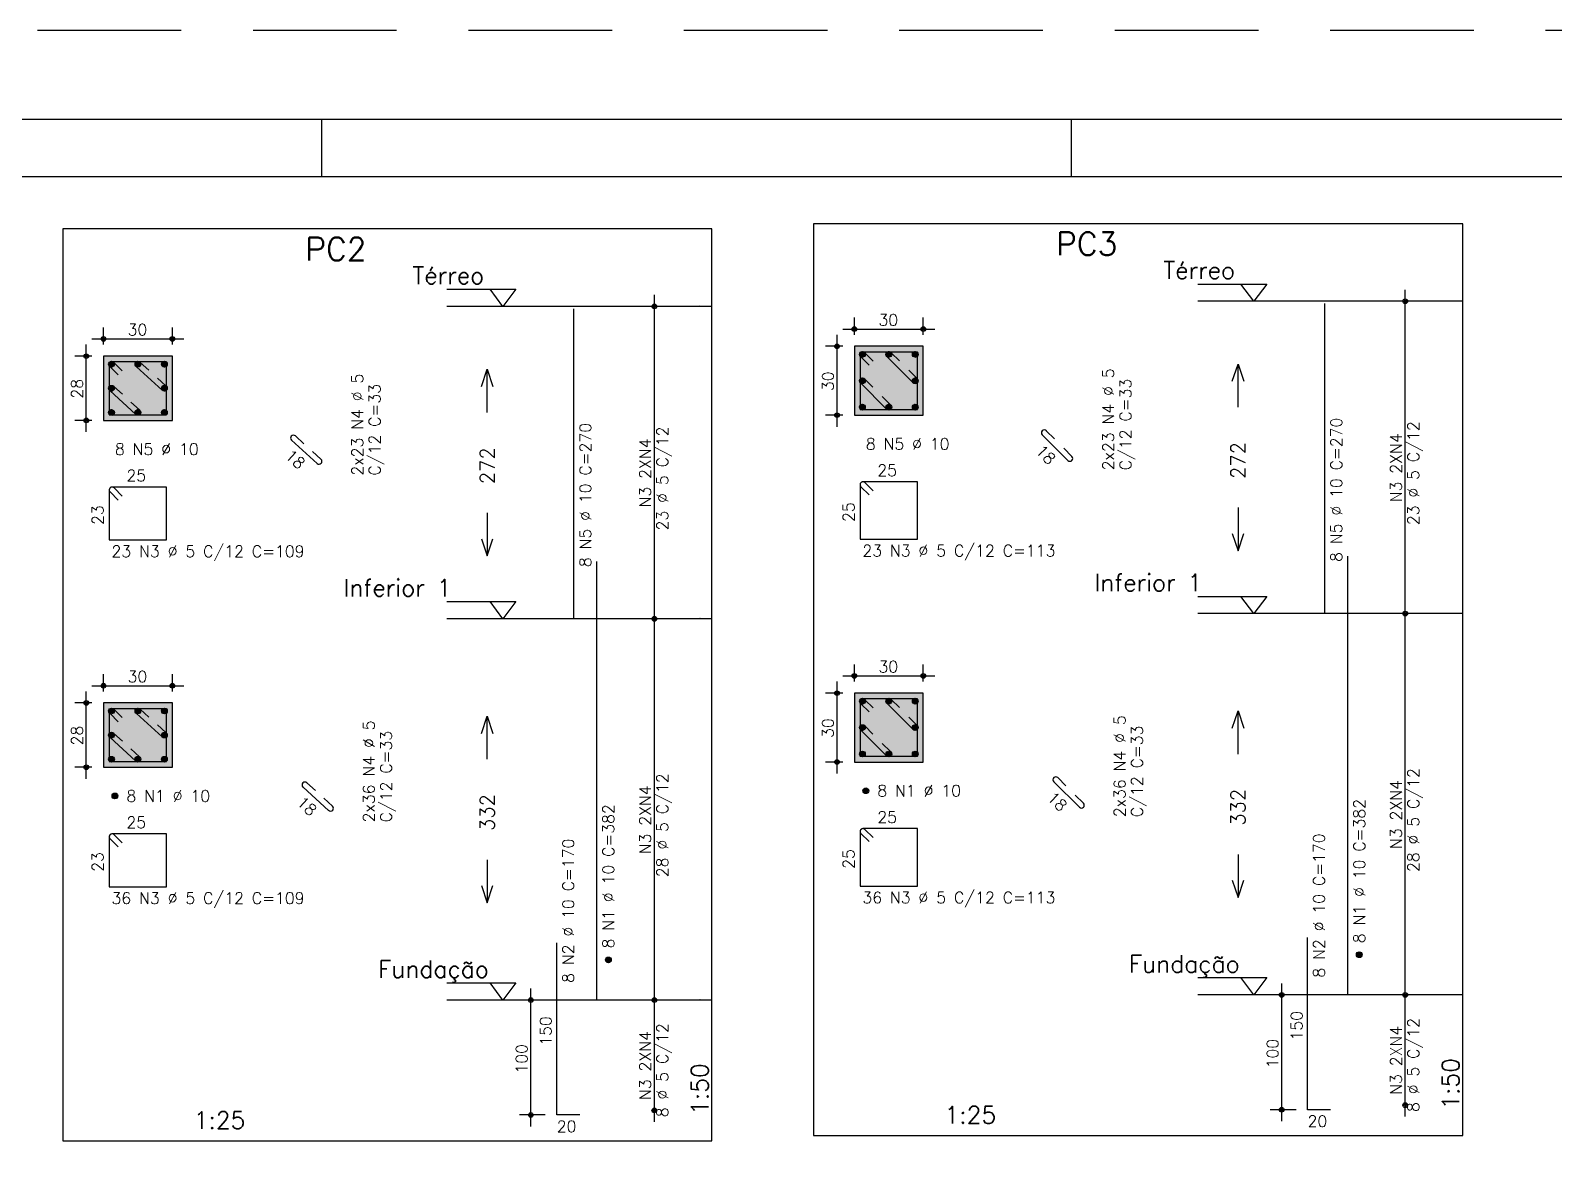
# Model space of a CAD drawing. Extents: x -1.9 to 86, y -1.2 to 61.3.
# Drawn here: x 15.93 to 42.44, y 41.59 to 61.31 of the extents above; entities that cross this region are included whole.
import ezdxf

# ---------------------------------------------------------------- set-up
doc = ezdxf.new("R2010")
doc.units = 0
doc.header["$MEASUREMENT"] = 0
doc.linetypes.add('ESTILO_TQS_0001', pattern=[0.45, 0.3, -0.15])
doc.linetypes.add('HIDDEN', pattern=[0.375, 0.25, -0.125])
doc.layers.get('0').update_dxf_attribs({"linetype": 'CONTINUOUS'})
doc.layers.get('Defpoints').update_dxf_attribs({"linetype": 'CONTINUOUS'})
for name, color, linetype in [('ARQ_FOLHA', 7, 'CONTINUOUS'), ('PENA_01', 1, 'CONTINUOUS'), ('PENA_02', 2, 'CONTINUOUS'), ('PENA_03', 3, 'CONTINUOUS'), ('PENA_04', 4, 'CONTINUOUS'), ('PENA_05', 5, 'CONTINUOUS'), ('PENA_06', 6, 'CONTINUOUS'), ('PENA_10', 253, 'CONTINUOUS')]:
    doc.layers.add(name, color=color, linetype=linetype)
doc.styles.get("Standard").update_dxf_attribs({"font": 'ROMANS.SHX'})

# ---------------------------------------------------------------- blocks, each defined once
blk = doc.blocks.new('FOLHA A1 - 841 X 594')
at = {"layer": 'ARQ_FOLHA', "color": 1}
for p, q in [((-631, 584), (-631, 594)), ((-500.5, 584), (-500.5, 594))]:
    blk.add_line(p, q, dxfattribs=at)
for points in [[(-841, 0), (0, 0), (0, 594), (-841, 594)], [(-816, 10), (-10, 10), (-10, 584), (-816, 584)]]:
    blk.add_lwpolyline(points, close=True, dxfattribs=at)
at = {"layer": 'Defpoints', "color": 8, "linetype": 'HIDDEN', "ltscale": 100}
blk.add_lwpolyline([(-860.5, 609.5), (-860.5, -15.5), (19.5, -15.5), (19.5, 609.5)], close=True, dxfattribs=at)
blk = doc.blocks.new('*U23')
blk.add_blockref('FOLHA A1 - 841 X 594', (0, 0))

msp = doc.modelspace()

# ---------------------------------------------------------------- linework, layer by layer
at = {"layer": 'PENA_01', "linetype": 'Continuous'}
for p, q in [((39.857, 50.95), (39.857, 56.79)), ((26.786, 50.859), (26.786, 56.699)), ((30.267, 56.005), (30.267, 56.305)), ((31.467, 56.005), (31.467, 56.305)), ((17.196, 55.834), (17.196, 56.134)), ((18.396, 55.834), (18.396, 56.134)), ((29.967, 54.405), (29.967, 56.005)), ((30.067, 56.105), (31.667, 56.105)), ((16.896, 54.314), (16.896, 55.834)), ((16.996, 55.934), (18.596, 55.934)), ((30.067, 55.805), (29.767, 55.805)), ((16.996, 55.634), (16.696, 55.634)), ((16.996, 54.514), (16.696, 54.514)), ((30.067, 54.605), (29.767, 54.605)), ((26.786, 44.219), (26.786, 51.259)), ((39.857, 44.31), (39.857, 51.35)), ((30.267, 49.965), (30.267, 50.265)), ((31.467, 49.965), (31.467, 50.265)), ((16.996, 49.894), (18.596, 49.894)), ((17.196, 49.794), (17.196, 50.094)), ((18.396, 49.794), (18.396, 50.094)), ((29.967, 48.365), (29.967, 49.965)), ((30.067, 50.065), (31.667, 50.065)), ((16.996, 49.594), (16.696, 49.594)), ((16.896, 48.274), (16.896, 49.794)), ((30.067, 49.765), (29.767, 49.765)), ((30.067, 48.565), (29.767, 48.565)), ((16.996, 48.474), (16.696, 48.474)), ((24.636, 42.219), (24.636, 44.619)), ((26.786, 42.299), (26.786, 44.619)), ((37.707, 42.31), (37.707, 44.71)), ((39.857, 42.39), (39.857, 44.71)), ((24.886, 44.419), (24.436, 44.419)), ((37.957, 44.51), (37.507, 44.51)), ((37.957, 42.51), (37.507, 42.51)), ((24.886, 42.419), (24.436, 42.419))]:
    msp.add_line(p, q, dxfattribs=at)
at = {"layer": 'PENA_01', "linetype": 'ESTILO_TQS_0001'}
for points in [[(30.267, 54.605), (31.467, 54.605), (31.467, 55.805), (30.267, 55.805), (30.267, 54.605)], [(17.196, 54.514), (18.396, 54.514), (18.396, 55.634), (17.196, 55.634), (17.196, 54.514)], [(17.196, 48.474), (18.396, 48.474), (18.396, 49.594), (17.196, 49.594), (17.196, 48.474)], [(30.267, 48.565), (31.467, 48.565), (31.467, 49.765), (30.267, 49.765), (30.267, 48.565)]]:
    msp.add_lwpolyline(points, dxfattribs=at)
at = {"layer": 'PENA_02', "linetype": 'Continuous'}
for points in [[(36.847, 55.195), (36.947, 55.495), (37.047, 55.195)], [(36.947, 54.745), (36.947, 55.495)], [(23.776, 55.104), (23.876, 55.404), (23.976, 55.104)], [(23.876, 54.654), (23.876, 55.404)], [(23.876, 52.904), (23.876, 52.154)], [(36.947, 52.995), (36.947, 52.245)], [(36.847, 52.545), (36.947, 52.245), (37.047, 52.545)], [(23.776, 52.454), (23.876, 52.154), (23.976, 52.454)], [(23.776, 49.064), (23.876, 49.364), (23.976, 49.064)], [(23.876, 48.614), (23.876, 49.364)], [(36.847, 49.155), (36.947, 49.455), (37.047, 49.155)], [(36.947, 48.705), (36.947, 49.455)], [(36.947, 46.955), (36.947, 46.205)], [(23.876, 46.864), (23.876, 46.114)], [(23.776, 46.414), (23.876, 46.114), (23.976, 46.414)], [(36.847, 46.505), (36.947, 46.205), (37.047, 46.505)]]:
    msp.add_lwpolyline(points, dxfattribs=at)
for centre, radius in [((26.786, 56.499), 0.0416), ((26.786, 56.499), 0.0208), ((39.857, 56.59), 0.0416), ((39.857, 56.59), 0.0208), ((17.196, 55.934), 0.04), ((17.196, 55.934), 0.02), ((18.396, 55.934), 0.04), ((18.396, 55.934), 0.02), ((30.267, 56.105), 0.04), ((30.267, 56.105), 0.02), ((31.467, 56.105), 0.04), ((31.467, 56.105), 0.02), ((29.967, 55.805), 0.04), ((29.967, 55.805), 0.02), ((16.896, 55.634), 0.04), ((16.896, 55.634), 0.02), ((29.967, 54.605), 0.04), ((29.967, 54.605), 0.02), ((16.896, 54.514), 0.04), ((16.896, 54.514), 0.02), ((39.857, 51.15), 0.0416), ((39.857, 51.15), 0.0416), ((39.857, 51.15), 0.0208), ((39.857, 51.15), 0.0208), ((26.786, 51.059), 0.0416), ((26.786, 51.059), 0.0416), ((26.786, 51.059), 0.0208), ((26.786, 51.059), 0.0208), ((17.196, 49.894), 0.04), ((17.196, 49.894), 0.02), ((18.396, 49.894), 0.04), ((18.396, 49.894), 0.02), ((30.267, 50.065), 0.04), ((30.267, 50.065), 0.02), ((31.467, 50.065), 0.04), ((31.467, 50.065), 0.02), ((16.896, 49.594), 0.04), ((16.896, 49.594), 0.02), ((29.967, 49.765), 0.04), ((29.967, 49.765), 0.02), ((29.967, 48.565), 0.04), ((29.967, 48.565), 0.02), ((16.896, 48.474), 0.04), ((16.896, 48.474), 0.02), ((37.707, 44.51), 0.04), ((39.857, 44.51), 0.0416), ((39.857, 44.51), 0.0416), ((24.636, 44.419), 0.04), ((24.636, 44.419), 0.02), ((26.786, 44.419), 0.0416), ((26.786, 44.419), 0.0416), ((26.786, 44.419), 0.0208), ((26.786, 44.419), 0.0208), ((37.707, 44.51), 0.02), ((39.857, 44.51), 0.0208), ((39.857, 44.51), 0.0208), ((24.636, 42.419), 0.04), ((24.636, 42.419), 0.02), ((26.786, 42.499), 0.0416), ((26.786, 42.499), 0.0208), ((37.707, 42.51), 0.04), ((37.707, 42.51), 0.02), ((39.857, 42.59), 0.0416), ((39.857, 42.59), 0.0208)]:
    msp.add_circle(centre, radius, dxfattribs=at)
at = {"layer": 'PENA_03', "linetype": 'Continuous'}
for p, q in [((26.786, 56.499), (26.786, 56.499)), ((39.857, 56.59), (39.857, 56.59)), ((30.267, 55.805), (30.267, 55.805)), ((30.267, 55.805), (30.267, 55.805)), ((30.357, 55.658), (30.414, 55.715)), ((30.357, 55.672), (30.4, 55.715)), ((30.36, 55.647), (30.425, 55.712)), ((30.365, 55.638), (30.434, 55.707)), ((30.371, 55.63), (30.442, 55.701)), ((30.379, 55.624), (30.448, 55.693)), ((30.388, 55.619), (30.453, 55.684)), ((30.817, 55.658), (30.874, 55.715)), ((30.817, 55.672), (30.86, 55.715)), ((30.82, 55.647), (30.885, 55.712)), ((30.825, 55.638), (30.894, 55.707)), ((30.831, 55.63), (30.902, 55.701)), ((30.839, 55.624), (30.908, 55.693)), ((30.848, 55.619), (30.913, 55.684)), ((31.277, 55.658), (31.334, 55.715)), ((31.277, 55.672), (31.32, 55.715)), ((31.28, 55.647), (31.345, 55.712)), ((31.285, 55.638), (31.354, 55.707)), ((31.291, 55.63), (31.362, 55.701)), ((31.299, 55.624), (31.368, 55.693)), ((31.308, 55.619), (31.373, 55.684)), ((31.467, 55.805), (31.467, 55.805)), ((17.196, 55.634), (17.196, 55.634)), ((17.196, 55.634), (17.196, 55.634)), ((17.287, 55.487), (17.343, 55.543)), ((17.287, 55.501), (17.329, 55.543)), ((17.289, 55.476), (17.354, 55.541)), ((17.294, 55.466), (17.364, 55.536)), ((17.301, 55.459), (17.371, 55.529)), ((17.308, 55.452), (17.378, 55.522)), ((17.318, 55.447), (17.383, 55.512)), ((17.329, 55.444), (17.386, 55.501)), ((17.343, 55.445), (17.386, 55.487)), ((17.747, 55.487), (17.803, 55.543)), ((17.747, 55.501), (17.789, 55.543)), ((17.749, 55.476), (17.814, 55.541)), ((17.754, 55.466), (17.824, 55.536)), ((17.761, 55.459), (17.831, 55.529)), ((17.768, 55.452), (17.838, 55.522)), ((17.778, 55.447), (17.843, 55.512)), ((17.789, 55.444), (17.846, 55.501)), ((17.803, 55.445), (17.846, 55.487)), ((18.207, 55.487), (18.263, 55.543)), ((18.207, 55.501), (18.249, 55.543)), ((18.209, 55.476), (18.274, 55.541)), ((18.214, 55.466), (18.284, 55.536)), ((18.221, 55.459), (18.291, 55.529)), ((18.228, 55.452), (18.298, 55.522)), ((18.238, 55.447), (18.303, 55.512)), ((18.249, 55.444), (18.306, 55.501)), ((18.263, 55.445), (18.306, 55.487)), ((18.396, 55.634), (18.396, 55.634)), ((30.4, 55.616), (30.456, 55.672)), ((30.414, 55.616), (30.456, 55.658)), ((30.86, 55.616), (30.916, 55.672)), ((30.874, 55.616), (30.916, 55.658)), ((31.32, 55.616), (31.376, 55.672)), ((31.334, 55.616), (31.376, 55.658)), ((30.357, 55.198), (30.414, 55.255)), ((30.357, 55.212), (30.4, 55.255)), ((30.36, 55.187), (30.425, 55.252)), ((30.365, 55.178), (30.434, 55.247)), ((30.371, 55.17), (30.442, 55.241)), ((30.379, 55.164), (30.448, 55.233)), ((30.388, 55.159), (30.453, 55.224)), ((30.4, 55.156), (30.456, 55.212)), ((30.414, 55.156), (30.456, 55.198)), ((31.277, 55.198), (31.334, 55.255)), ((31.277, 55.212), (31.32, 55.255)), ((31.28, 55.187), (31.345, 55.252)), ((31.285, 55.178), (31.354, 55.247)), ((31.291, 55.17), (31.362, 55.241)), ((31.299, 55.164), (31.368, 55.233)), ((31.308, 55.159), (31.373, 55.224)), ((31.32, 55.156), (31.376, 55.212)), ((31.334, 55.156), (31.376, 55.198)), ((17.287, 55.067), (17.343, 55.123)), ((17.287, 55.081), (17.329, 55.123)), ((17.289, 55.056), (17.354, 55.121)), ((17.294, 55.046), (17.364, 55.116)), ((17.301, 55.039), (17.371, 55.109)), ((17.308, 55.032), (17.378, 55.102)), ((17.318, 55.027), (17.383, 55.092)), ((17.329, 55.024), (17.386, 55.081)), ((17.343, 55.025), (17.386, 55.067)), ((18.207, 55.067), (18.263, 55.123)), ((18.207, 55.081), (18.249, 55.123)), ((18.209, 55.056), (18.274, 55.121)), ((18.214, 55.046), (18.284, 55.116)), ((18.221, 55.039), (18.291, 55.109)), ((18.228, 55.032), (18.298, 55.102)), ((18.238, 55.027), (18.303, 55.092)), ((18.249, 55.024), (18.306, 55.081)), ((18.263, 55.025), (18.306, 55.067)), ((17.287, 54.647), (17.343, 54.703)), ((17.287, 54.661), (17.329, 54.703)), ((17.289, 54.636), (17.354, 54.701)), ((17.294, 54.626), (17.364, 54.696)), ((17.301, 54.619), (17.371, 54.689)), ((17.308, 54.612), (17.378, 54.682)), ((17.318, 54.607), (17.383, 54.672)), ((17.329, 54.604), (17.386, 54.661)), ((17.343, 54.605), (17.386, 54.647)), ((17.747, 54.647), (17.803, 54.703)), ((17.747, 54.661), (17.789, 54.703)), ((17.749, 54.636), (17.814, 54.701)), ((17.754, 54.626), (17.824, 54.696)), ((17.761, 54.619), (17.831, 54.689)), ((17.768, 54.612), (17.838, 54.682)), ((17.778, 54.607), (17.843, 54.672)), ((17.789, 54.604), (17.846, 54.661)), ((17.803, 54.605), (17.846, 54.647)), ((18.207, 54.647), (18.263, 54.703)), ((18.207, 54.661), (18.249, 54.703)), ((18.209, 54.636), (18.274, 54.701)), ((18.214, 54.626), (18.284, 54.696)), ((18.221, 54.619), (18.291, 54.689)), ((18.228, 54.612), (18.298, 54.682)), ((18.238, 54.607), (18.303, 54.672)), ((18.249, 54.604), (18.306, 54.661)), ((18.263, 54.605), (18.306, 54.647)), ((30.357, 54.738), (30.414, 54.795)), ((30.357, 54.752), (30.4, 54.795)), ((30.36, 54.727), (30.425, 54.792)), ((30.365, 54.718), (30.434, 54.787)), ((30.371, 54.71), (30.442, 54.781)), ((30.379, 54.704), (30.448, 54.773)), ((30.388, 54.699), (30.453, 54.764)), ((30.4, 54.696), (30.456, 54.752)), ((30.414, 54.696), (30.456, 54.738)), ((30.817, 54.738), (30.874, 54.795)), ((30.817, 54.752), (30.86, 54.795)), ((30.82, 54.727), (30.885, 54.792)), ((30.825, 54.718), (30.894, 54.787)), ((30.831, 54.71), (30.902, 54.781)), ((30.839, 54.704), (30.908, 54.773)), ((30.848, 54.699), (30.913, 54.764)), ((30.86, 54.696), (30.916, 54.752)), ((30.874, 54.696), (30.916, 54.738)), ((31.277, 54.738), (31.334, 54.795)), ((31.277, 54.752), (31.32, 54.795)), ((31.28, 54.727), (31.345, 54.792)), ((31.285, 54.718), (31.354, 54.787)), ((31.291, 54.71), (31.362, 54.781)), ((31.299, 54.704), (31.368, 54.773)), ((31.308, 54.699), (31.373, 54.764)), ((31.32, 54.696), (31.376, 54.752)), ((31.334, 54.696), (31.376, 54.738)), ((17.196, 54.514), (17.196, 54.514)), ((30.267, 54.605), (30.267, 54.605)), ((26.786, 51.059), (26.786, 51.059)), ((26.786, 51.059), (26.786, 51.059)), ((39.857, 51.15), (39.857, 51.15)), ((39.857, 51.15), (39.857, 51.15)), ((17.196, 49.594), (17.196, 49.594)), ((17.196, 49.594), (17.196, 49.594)), ((18.396, 49.594), (18.396, 49.594)), ((30.267, 49.765), (30.267, 49.765)), ((30.267, 49.765), (30.267, 49.765)), ((31.467, 49.765), (31.467, 49.765)), ((30.267, 48.565), (30.267, 48.565)), ((17.196, 48.474), (17.196, 48.474)), ((25.086, 44.419), (25.086, 44.419)), ((26.786, 44.419), (26.786, 44.419)), ((26.786, 44.419), (26.786, 44.419)), ((38.157, 44.51), (38.157, 44.51)), ((39.857, 44.51), (39.857, 44.51)), ((39.857, 44.51), (39.857, 44.51)), ((26.786, 42.499), (26.786, 42.499)), ((38.157, 42.51), (38.157, 42.51)), ((39.857, 42.59), (39.857, 42.59)), ((25.086, 42.419), (25.086, 42.419))]:
    msp.add_line(p, q, dxfattribs=at)
for points in [[(16.486, 41.969), (27.786, 41.969), (27.786, 57.849), (16.486, 57.849), (16.486, 41.969)], [(29.557, 42.06), (40.857, 42.06), (40.857, 57.94), (29.557, 57.94), (29.557, 42.06)], [(23.176, 56.799), (24.376, 56.799), (24.151, 56.499), (23.926, 56.799)], [(36.247, 56.89), (37.447, 56.89), (37.222, 56.59), (36.997, 56.89)], [(27.786, 56.499), (23.176, 56.499)], [(40.857, 56.59), (36.247, 56.59)], [(30.267, 54.605), (31.467, 54.605), (31.467, 55.805), (30.267, 55.805), (30.267, 54.605)], [(17.196, 54.514), (18.396, 54.514), (18.396, 55.634), (17.196, 55.634), (17.196, 54.514)], [(36.247, 51.45), (37.447, 51.45), (37.222, 51.15), (36.997, 51.45)], [(23.176, 51.359), (24.376, 51.359), (24.151, 51.059), (23.926, 51.359)], [(27.786, 51.059), (23.176, 51.059)], [(40.857, 51.15), (36.247, 51.15)], [(17.196, 48.474), (18.396, 48.474), (18.396, 49.594), (17.196, 49.594), (17.196, 48.474)], [(30.267, 48.565), (31.467, 48.565), (31.467, 49.765), (30.267, 49.765), (30.267, 48.565)], [(36.247, 44.81), (37.447, 44.81), (37.222, 44.51), (36.997, 44.81)], [(23.176, 44.719), (24.376, 44.719), (24.151, 44.419), (23.926, 44.719)], [(27.786, 44.419), (23.176, 44.419)], [(40.857, 44.51), (36.247, 44.51)]]:
    msp.add_lwpolyline(points, dxfattribs=at)
for centre in [(30.407, 55.665), (30.867, 55.665), (31.327, 55.665), (17.336, 55.494), (17.796, 55.494), (18.256, 55.494), (30.407, 55.205), (31.327, 55.205), (17.336, 55.074), (18.256, 55.074), (17.336, 54.654), (17.796, 54.654), (18.256, 54.654), (30.407, 54.745), (30.867, 54.745), (31.327, 54.745), (30.407, 49.625), (30.867, 49.625), (31.327, 49.625), (17.336, 49.454), (17.796, 49.454), (18.256, 49.454), (17.336, 49.034), (18.256, 49.034), (30.407, 49.165), (31.327, 49.165), (17.336, 48.614), (17.796, 48.614), (18.256, 48.614), (30.407, 48.705), (30.867, 48.705), (31.327, 48.705), (17.396, 47.974), (30.467, 48.065), (25.986, 45.119), (39.057, 45.21)]:
    msp.add_circle(centre, 0.05, dxfattribs=at)
for points in [[(30.457, 55.665), (30.382, 55.709), (30.36, 55.682)], [(30.457, 55.665), (30.36, 55.682), (30.36, 55.648)], [(30.457, 55.665), (30.415, 55.715), (30.382, 55.709)], [(30.457, 55.665), (30.445, 55.698), (30.415, 55.715)], [(30.917, 55.665), (30.842, 55.709), (30.82, 55.682)], [(30.917, 55.665), (30.82, 55.682), (30.82, 55.648)], [(30.917, 55.665), (30.875, 55.715), (30.842, 55.709)], [(30.917, 55.665), (30.905, 55.698), (30.875, 55.715)], [(31.377, 55.665), (31.302, 55.709), (31.28, 55.682)], [(31.377, 55.665), (31.28, 55.682), (31.28, 55.648)], [(31.377, 55.665), (31.335, 55.715), (31.302, 55.709)], [(31.377, 55.665), (31.365, 55.698), (31.335, 55.715)], [(17.386, 55.494), (17.311, 55.537), (17.289, 55.511)], [(17.386, 55.494), (17.289, 55.511), (17.289, 55.477)], [(17.386, 55.494), (17.289, 55.477), (17.311, 55.451)], [(17.386, 55.494), (17.345, 55.543), (17.311, 55.537)], [(17.386, 55.494), (17.311, 55.451), (17.345, 55.445)], [(17.386, 55.494), (17.374, 55.526), (17.345, 55.543)], [(17.386, 55.494), (17.345, 55.445), (17.374, 55.462)], [(17.386, 55.494), (17.374, 55.462), (17.386, 55.494)], [(17.846, 55.494), (17.771, 55.537), (17.749, 55.511)], [(17.846, 55.494), (17.749, 55.511), (17.749, 55.477)], [(17.846, 55.494), (17.749, 55.477), (17.771, 55.451)], [(17.846, 55.494), (17.805, 55.543), (17.771, 55.537)], [(17.846, 55.494), (17.771, 55.451), (17.805, 55.445)], [(17.846, 55.494), (17.834, 55.526), (17.805, 55.543)], [(17.846, 55.494), (17.805, 55.445), (17.834, 55.462)], [(17.846, 55.494), (17.834, 55.462), (17.846, 55.494)], [(18.306, 55.494), (18.231, 55.537), (18.209, 55.511)], [(18.306, 55.494), (18.209, 55.511), (18.209, 55.477)], [(18.306, 55.494), (18.209, 55.477), (18.231, 55.451)], [(18.306, 55.494), (18.265, 55.543), (18.231, 55.537)], [(18.306, 55.494), (18.231, 55.451), (18.265, 55.445)], [(18.306, 55.494), (18.294, 55.526), (18.265, 55.543)], [(18.306, 55.494), (18.265, 55.445), (18.294, 55.462)], [(18.306, 55.494), (18.294, 55.462), (18.306, 55.494)], [(30.457, 55.665), (30.36, 55.648), (30.382, 55.622)], [(30.457, 55.665), (30.382, 55.622), (30.415, 55.616)], [(30.457, 55.665), (30.415, 55.616), (30.445, 55.633)], [(30.457, 55.665), (30.445, 55.633), (30.457, 55.665)], [(30.917, 55.665), (30.82, 55.648), (30.842, 55.622)], [(30.917, 55.665), (30.842, 55.622), (30.875, 55.616)], [(30.917, 55.665), (30.875, 55.616), (30.905, 55.633)], [(30.917, 55.665), (30.905, 55.633), (30.917, 55.665)], [(31.377, 55.665), (31.28, 55.648), (31.302, 55.622)], [(31.377, 55.665), (31.302, 55.622), (31.335, 55.616)], [(31.377, 55.665), (31.335, 55.616), (31.365, 55.633)], [(31.377, 55.665), (31.365, 55.633), (31.377, 55.665)], [(30.457, 55.205), (30.382, 55.249), (30.36, 55.222)], [(30.457, 55.205), (30.36, 55.222), (30.36, 55.188)], [(30.457, 55.205), (30.36, 55.188), (30.382, 55.162)], [(30.457, 55.205), (30.415, 55.255), (30.382, 55.249)], [(30.457, 55.205), (30.382, 55.162), (30.415, 55.156)], [(30.457, 55.205), (30.445, 55.238), (30.415, 55.255)], [(30.457, 55.205), (30.415, 55.156), (30.445, 55.173)], [(30.457, 55.205), (30.445, 55.173), (30.457, 55.205)], [(31.377, 55.205), (31.302, 55.249), (31.28, 55.222)], [(31.377, 55.205), (31.28, 55.222), (31.28, 55.188)], [(31.377, 55.205), (31.28, 55.188), (31.302, 55.162)], [(31.377, 55.205), (31.335, 55.255), (31.302, 55.249)], [(31.377, 55.205), (31.302, 55.162), (31.335, 55.156)], [(31.377, 55.205), (31.365, 55.238), (31.335, 55.255)], [(31.377, 55.205), (31.335, 55.156), (31.365, 55.173)], [(31.377, 55.205), (31.365, 55.173), (31.377, 55.205)], [(17.386, 55.074), (17.311, 55.117), (17.289, 55.091)], [(17.386, 55.074), (17.289, 55.091), (17.289, 55.057)], [(17.386, 55.074), (17.289, 55.057), (17.311, 55.031)], [(17.386, 55.074), (17.345, 55.123), (17.311, 55.117)], [(17.386, 55.074), (17.311, 55.031), (17.345, 55.025)], [(17.386, 55.074), (17.374, 55.106), (17.345, 55.123)], [(17.386, 55.074), (17.345, 55.025), (17.374, 55.042)], [(17.386, 55.074), (17.374, 55.042), (17.386, 55.074)], [(18.306, 55.074), (18.231, 55.117), (18.209, 55.091)], [(18.306, 55.074), (18.209, 55.091), (18.209, 55.057)], [(18.306, 55.074), (18.209, 55.057), (18.231, 55.031)], [(18.306, 55.074), (18.265, 55.123), (18.231, 55.117)], [(18.306, 55.074), (18.231, 55.031), (18.265, 55.025)], [(18.306, 55.074), (18.294, 55.106), (18.265, 55.123)], [(18.306, 55.074), (18.265, 55.025), (18.294, 55.042)], [(18.306, 55.074), (18.294, 55.042), (18.306, 55.074)], [(17.386, 54.654), (17.311, 54.697), (17.289, 54.671)], [(17.386, 54.654), (17.289, 54.671), (17.289, 54.637)], [(17.386, 54.654), (17.289, 54.637), (17.311, 54.611)], [(17.386, 54.654), (17.345, 54.703), (17.311, 54.697)], [(17.386, 54.654), (17.311, 54.611), (17.345, 54.605)], [(17.386, 54.654), (17.374, 54.686), (17.345, 54.703)], [(17.386, 54.654), (17.345, 54.605), (17.374, 54.622)], [(17.386, 54.654), (17.374, 54.622), (17.386, 54.654)], [(17.846, 54.654), (17.771, 54.697), (17.749, 54.671)], [(17.846, 54.654), (17.749, 54.671), (17.749, 54.637)], [(17.846, 54.654), (17.749, 54.637), (17.771, 54.611)], [(17.846, 54.654), (17.805, 54.703), (17.771, 54.697)], [(17.846, 54.654), (17.771, 54.611), (17.805, 54.605)], [(17.846, 54.654), (17.834, 54.686), (17.805, 54.703)], [(17.846, 54.654), (17.805, 54.605), (17.834, 54.622)], [(17.846, 54.654), (17.834, 54.622), (17.846, 54.654)], [(18.306, 54.654), (18.231, 54.697), (18.209, 54.671)], [(18.306, 54.654), (18.209, 54.671), (18.209, 54.637)], [(18.306, 54.654), (18.209, 54.637), (18.231, 54.611)], [(18.306, 54.654), (18.265, 54.703), (18.231, 54.697)], [(18.306, 54.654), (18.231, 54.611), (18.265, 54.605)], [(18.306, 54.654), (18.294, 54.686), (18.265, 54.703)], [(18.306, 54.654), (18.265, 54.605), (18.294, 54.622)], [(18.306, 54.654), (18.294, 54.622), (18.306, 54.654)], [(30.457, 54.745), (30.382, 54.789), (30.36, 54.762)], [(30.457, 54.745), (30.36, 54.762), (30.36, 54.728)], [(30.457, 54.745), (30.36, 54.728), (30.382, 54.702)], [(30.457, 54.745), (30.415, 54.795), (30.382, 54.789)], [(30.457, 54.745), (30.382, 54.702), (30.415, 54.696)], [(30.457, 54.745), (30.445, 54.778), (30.415, 54.795)], [(30.457, 54.745), (30.415, 54.696), (30.445, 54.713)], [(30.457, 54.745), (30.445, 54.713), (30.457, 54.745)], [(30.917, 54.745), (30.842, 54.789), (30.82, 54.762)], [(30.917, 54.745), (30.82, 54.762), (30.82, 54.728)], [(30.917, 54.745), (30.82, 54.728), (30.842, 54.702)], [(30.917, 54.745), (30.875, 54.795), (30.842, 54.789)], [(30.917, 54.745), (30.842, 54.702), (30.875, 54.696)], [(30.917, 54.745), (30.905, 54.778), (30.875, 54.795)], [(30.917, 54.745), (30.875, 54.696), (30.905, 54.713)], [(30.917, 54.745), (30.905, 54.713), (30.917, 54.745)], [(31.377, 54.745), (31.302, 54.789), (31.28, 54.762)], [(31.377, 54.745), (31.28, 54.762), (31.28, 54.728)], [(31.377, 54.745), (31.28, 54.728), (31.302, 54.702)], [(31.377, 54.745), (31.335, 54.795), (31.302, 54.789)], [(31.377, 54.745), (31.302, 54.702), (31.335, 54.696)], [(31.377, 54.745), (31.365, 54.778), (31.335, 54.795)], [(31.377, 54.745), (31.335, 54.696), (31.365, 54.713)], [(31.377, 54.745), (31.365, 54.713), (31.377, 54.745)], [(30.457, 49.625), (30.382, 49.669), (30.36, 49.642)], [(30.457, 49.625), (30.36, 49.642), (30.36, 49.608)], [(30.457, 49.625), (30.36, 49.608), (30.382, 49.582)], [(30.457, 49.625), (30.415, 49.675), (30.382, 49.669)], [(30.457, 49.625), (30.382, 49.582), (30.415, 49.576)], [(30.457, 49.625), (30.445, 49.658), (30.415, 49.675)], [(30.457, 49.625), (30.415, 49.576), (30.445, 49.593)], [(30.457, 49.625), (30.445, 49.593), (30.457, 49.625)], [(30.917, 49.625), (30.842, 49.669), (30.82, 49.642)], [(30.917, 49.625), (30.82, 49.642), (30.82, 49.608)], [(30.917, 49.625), (30.82, 49.608), (30.842, 49.582)], [(30.917, 49.625), (30.875, 49.675), (30.842, 49.669)], [(30.917, 49.625), (30.842, 49.582), (30.875, 49.576)], [(30.917, 49.625), (30.905, 49.658), (30.875, 49.675)], [(30.917, 49.625), (30.875, 49.576), (30.905, 49.593)], [(30.917, 49.625), (30.905, 49.593), (30.917, 49.625)], [(31.377, 49.625), (31.302, 49.669), (31.28, 49.642)], [(31.377, 49.625), (31.28, 49.642), (31.28, 49.608)], [(31.377, 49.625), (31.28, 49.608), (31.302, 49.582)], [(31.377, 49.625), (31.335, 49.675), (31.302, 49.669)], [(31.377, 49.625), (31.302, 49.582), (31.335, 49.576)], [(31.377, 49.625), (31.365, 49.658), (31.335, 49.675)], [(31.377, 49.625), (31.335, 49.576), (31.365, 49.593)], [(31.377, 49.625), (31.365, 49.593), (31.377, 49.625)], [(17.386, 49.454), (17.311, 49.497), (17.289, 49.471)], [(17.386, 49.454), (17.289, 49.471), (17.289, 49.437)], [(17.386, 49.454), (17.289, 49.437), (17.311, 49.411)], [(17.386, 49.454), (17.345, 49.503), (17.311, 49.497)], [(17.386, 49.454), (17.311, 49.411), (17.345, 49.405)], [(17.386, 49.454), (17.374, 49.486), (17.345, 49.503)], [(17.386, 49.454), (17.345, 49.405), (17.374, 49.422)], [(17.386, 49.454), (17.374, 49.422), (17.386, 49.454)], [(17.846, 49.454), (17.771, 49.497), (17.749, 49.471)], [(17.846, 49.454), (17.749, 49.471), (17.749, 49.437)], [(17.846, 49.454), (17.749, 49.437), (17.771, 49.411)], [(17.846, 49.454), (17.805, 49.503), (17.771, 49.497)], [(17.846, 49.454), (17.771, 49.411), (17.805, 49.405)], [(17.846, 49.454), (17.834, 49.486), (17.805, 49.503)], [(17.846, 49.454), (17.805, 49.405), (17.834, 49.422)], [(17.846, 49.454), (17.834, 49.422), (17.846, 49.454)], [(18.306, 49.454), (18.231, 49.497), (18.209, 49.471)], [(18.306, 49.454), (18.209, 49.471), (18.209, 49.437)], [(18.306, 49.454), (18.209, 49.437), (18.231, 49.411)], [(18.306, 49.454), (18.265, 49.503), (18.231, 49.497)], [(18.306, 49.454), (18.231, 49.411), (18.265, 49.405)], [(18.306, 49.454), (18.294, 49.486), (18.265, 49.503)], [(18.306, 49.454), (18.265, 49.405), (18.294, 49.422)], [(18.306, 49.454), (18.294, 49.422), (18.306, 49.454)], [(17.386, 49.034), (17.311, 49.077), (17.289, 49.051)], [(17.386, 49.034), (17.289, 49.051), (17.289, 49.017)], [(17.386, 49.034), (17.345, 49.083), (17.311, 49.077)], [(17.386, 49.034), (17.374, 49.066), (17.345, 49.083)], [(18.306, 49.034), (18.231, 49.077), (18.209, 49.051)], [(18.306, 49.034), (18.209, 49.051), (18.209, 49.017)], [(18.306, 49.034), (18.265, 49.083), (18.231, 49.077)], [(18.306, 49.034), (18.294, 49.066), (18.265, 49.083)], [(30.457, 49.165), (30.382, 49.209), (30.36, 49.182)], [(30.457, 49.165), (30.36, 49.182), (30.36, 49.148)], [(30.457, 49.165), (30.36, 49.148), (30.382, 49.122)], [(30.457, 49.165), (30.415, 49.215), (30.382, 49.209)], [(30.457, 49.165), (30.382, 49.122), (30.415, 49.116)], [(30.457, 49.165), (30.445, 49.198), (30.415, 49.215)], [(30.457, 49.165), (30.415, 49.116), (30.445, 49.133)], [(30.457, 49.165), (30.445, 49.133), (30.457, 49.165)], [(31.377, 49.165), (31.302, 49.209), (31.28, 49.182)], [(31.377, 49.165), (31.28, 49.182), (31.28, 49.148)], [(31.377, 49.165), (31.28, 49.148), (31.302, 49.122)], [(31.377, 49.165), (31.335, 49.215), (31.302, 49.209)], [(31.377, 49.165), (31.302, 49.122), (31.335, 49.116)], [(31.377, 49.165), (31.365, 49.198), (31.335, 49.215)], [(31.377, 49.165), (31.335, 49.116), (31.365, 49.133)], [(31.377, 49.165), (31.365, 49.133), (31.377, 49.165)], [(17.386, 49.034), (17.289, 49.017), (17.311, 48.991)], [(17.386, 49.034), (17.311, 48.991), (17.345, 48.985)], [(17.386, 49.034), (17.345, 48.985), (17.374, 49.002)], [(17.386, 49.034), (17.374, 49.002), (17.386, 49.034)], [(18.306, 49.034), (18.209, 49.017), (18.231, 48.991)], [(18.306, 49.034), (18.231, 48.991), (18.265, 48.985)], [(18.306, 49.034), (18.265, 48.985), (18.294, 49.002)], [(18.306, 49.034), (18.294, 49.002), (18.306, 49.034)], [(17.386, 48.614), (17.311, 48.657), (17.289, 48.631)], [(17.386, 48.614), (17.289, 48.631), (17.289, 48.597)], [(17.386, 48.614), (17.289, 48.597), (17.311, 48.571)], [(17.386, 48.614), (17.345, 48.663), (17.311, 48.657)], [(17.386, 48.614), (17.311, 48.571), (17.345, 48.565)], [(17.386, 48.614), (17.374, 48.646), (17.345, 48.663)], [(17.386, 48.614), (17.345, 48.565), (17.374, 48.582)], [(17.386, 48.614), (17.374, 48.582), (17.386, 48.614)], [(17.846, 48.614), (17.771, 48.657), (17.749, 48.631)], [(17.846, 48.614), (17.749, 48.631), (17.749, 48.597)], [(17.846, 48.614), (17.749, 48.597), (17.771, 48.571)], [(17.846, 48.614), (17.805, 48.663), (17.771, 48.657)], [(17.846, 48.614), (17.771, 48.571), (17.805, 48.565)], [(17.846, 48.614), (17.834, 48.646), (17.805, 48.663)], [(17.846, 48.614), (17.805, 48.565), (17.834, 48.582)], [(17.846, 48.614), (17.834, 48.582), (17.846, 48.614)], [(18.306, 48.614), (18.231, 48.657), (18.209, 48.631)], [(18.306, 48.614), (18.209, 48.631), (18.209, 48.597)], [(18.306, 48.614), (18.209, 48.597), (18.231, 48.571)], [(18.306, 48.614), (18.265, 48.663), (18.231, 48.657)], [(18.306, 48.614), (18.231, 48.571), (18.265, 48.565)], [(18.306, 48.614), (18.294, 48.646), (18.265, 48.663)], [(18.306, 48.614), (18.265, 48.565), (18.294, 48.582)], [(18.306, 48.614), (18.294, 48.582), (18.306, 48.614)], [(30.457, 48.705), (30.382, 48.749), (30.36, 48.722)], [(30.457, 48.705), (30.36, 48.722), (30.36, 48.688)], [(30.457, 48.705), (30.36, 48.688), (30.382, 48.662)], [(30.457, 48.705), (30.415, 48.755), (30.382, 48.749)], [(30.457, 48.705), (30.382, 48.662), (30.415, 48.656)], [(30.457, 48.705), (30.445, 48.738), (30.415, 48.755)], [(30.457, 48.705), (30.415, 48.656), (30.445, 48.673)], [(30.457, 48.705), (30.445, 48.673), (30.457, 48.705)], [(30.917, 48.705), (30.842, 48.749), (30.82, 48.722)], [(30.917, 48.705), (30.82, 48.722), (30.82, 48.688)], [(30.917, 48.705), (30.82, 48.688), (30.842, 48.662)], [(30.917, 48.705), (30.875, 48.755), (30.842, 48.749)], [(30.917, 48.705), (30.842, 48.662), (30.875, 48.656)], [(30.917, 48.705), (30.905, 48.738), (30.875, 48.755)], [(30.917, 48.705), (30.875, 48.656), (30.905, 48.673)], [(30.917, 48.705), (30.905, 48.673), (30.917, 48.705)], [(31.377, 48.705), (31.302, 48.749), (31.28, 48.722)], [(31.377, 48.705), (31.28, 48.722), (31.28, 48.688)], [(31.377, 48.705), (31.28, 48.688), (31.302, 48.662)], [(31.377, 48.705), (31.335, 48.755), (31.302, 48.749)], [(31.377, 48.705), (31.302, 48.662), (31.335, 48.656)], [(31.377, 48.705), (31.365, 48.738), (31.335, 48.755)], [(31.377, 48.705), (31.335, 48.656), (31.365, 48.673)], [(31.377, 48.705), (31.365, 48.673), (31.377, 48.705)], [(17.446, 47.974), (17.371, 48.017), (17.349, 47.991)], [(17.446, 47.974), (17.349, 47.991), (17.349, 47.957)], [(17.446, 47.974), (17.405, 48.023), (17.371, 48.017)], [(17.446, 47.974), (17.434, 48.006), (17.405, 48.023)], [(30.517, 48.065), (30.442, 48.109), (30.42, 48.082)], [(30.517, 48.065), (30.42, 48.082), (30.42, 48.048)], [(30.517, 48.065), (30.42, 48.048), (30.442, 48.022)], [(30.517, 48.065), (30.475, 48.115), (30.442, 48.109)], [(30.517, 48.065), (30.442, 48.022), (30.475, 48.016)], [(30.517, 48.065), (30.505, 48.098), (30.475, 48.115)], [(30.517, 48.065), (30.475, 48.016), (30.505, 48.033)], [(30.517, 48.065), (30.505, 48.033), (30.517, 48.065)], [(17.446, 47.974), (17.349, 47.957), (17.371, 47.931)], [(17.446, 47.974), (17.371, 47.931), (17.405, 47.925)], [(17.446, 47.974), (17.405, 47.925), (17.434, 47.942)], [(17.446, 47.974), (17.434, 47.942), (17.446, 47.974)], [(26.036, 45.119), (25.961, 45.162), (25.939, 45.136)], [(26.036, 45.119), (25.939, 45.136), (25.939, 45.102)], [(26.036, 45.119), (25.939, 45.102), (25.961, 45.076)], [(26.036, 45.119), (25.995, 45.168), (25.961, 45.162)], [(26.036, 45.119), (25.961, 45.076), (25.995, 45.07)], [(26.036, 45.119), (26.024, 45.151), (25.995, 45.168)], [(26.036, 45.119), (25.995, 45.07), (26.024, 45.087)], [(26.036, 45.119), (26.024, 45.087), (26.036, 45.119)], [(39.107, 45.21), (39.032, 45.254), (39.01, 45.227)], [(39.107, 45.21), (39.01, 45.227), (39.01, 45.193)], [(39.107, 45.21), (39.01, 45.193), (39.032, 45.167)], [(39.107, 45.21), (39.065, 45.26), (39.032, 45.254)], [(39.107, 45.21), (39.032, 45.167), (39.065, 45.161)], [(39.107, 45.21), (39.095, 45.243), (39.065, 45.26)], [(39.107, 45.21), (39.065, 45.161), (39.095, 45.178)], [(39.107, 45.21), (39.095, 45.178), (39.107, 45.21)]]:
    msp.add_solid(points, dxfattribs=at)
at = {"layer": 'PENA_04', "linetype": 'Continuous'}
for p, q in [((31.367, 55.705), (30.417, 55.705)), ((30.593, 55.549), (30.452, 55.691)), ((31.051, 55.552), (30.909, 55.694)), ((31.367, 54.705), (31.367, 55.705)), ((17.296, 55.484), (17.296, 54.614)), ((17.311, 55.449), (17.452, 55.307)), ((18.296, 55.534), (17.346, 55.534)), ((17.523, 55.378), (17.381, 55.519)), ((17.77, 55.45), (18.215, 55.044)), ((17.985, 55.389), (17.837, 55.524)), ((18.296, 54.614), (18.296, 55.534)), ((30.367, 55.655), (30.367, 54.705)), ((30.381, 55.62), (30.523, 55.479)), ((30.838, 55.623), (31.284, 55.177)), ((18.282, 55.118), (18.135, 55.253)), ((30.378, 55.163), (30.824, 54.717)), ((30.591, 55.092), (30.449, 55.234)), ((31.355, 55.248), (31.214, 55.389)), ((17.31, 55.03), (17.755, 54.624)), ((17.525, 54.969), (17.377, 55.104)), ((30.895, 54.788), (30.754, 54.929)), ((17.822, 54.698), (17.675, 54.833)), ((30.367, 54.705), (31.367, 54.705)), ((17.296, 54.614), (18.296, 54.614)), ((30.367, 49.615), (30.367, 48.665)), ((31.367, 49.665), (30.417, 49.665)), ((30.593, 49.509), (30.452, 49.651)), ((30.838, 49.583), (31.284, 49.137)), ((31.051, 49.512), (30.909, 49.654)), ((31.367, 48.665), (31.367, 49.665)), ((17.296, 49.444), (17.296, 48.574)), ((17.311, 49.409), (17.452, 49.267)), ((18.296, 49.494), (17.346, 49.494)), ((17.523, 49.338), (17.381, 49.479)), ((17.77, 49.41), (18.215, 49.004)), ((17.985, 49.349), (17.837, 49.484)), ((18.296, 48.574), (18.296, 49.494)), ((30.381, 49.58), (30.523, 49.439)), ((31.355, 49.208), (31.214, 49.349)), ((17.525, 48.929), (17.377, 49.064)), ((18.282, 49.078), (18.135, 49.213)), ((30.378, 49.123), (30.824, 48.677)), ((30.591, 49.052), (30.449, 49.194)), ((17.31, 48.99), (17.755, 48.584)), ((17.822, 48.658), (17.675, 48.793)), ((30.895, 48.748), (30.754, 48.889)), ((17.296, 48.574), (18.296, 48.574)), ((30.367, 48.665), (31.367, 48.665))]:
    msp.add_line(p, q, dxfattribs=at)
for centre, start, end in [((30.417, 55.655), 45, 180), ((30.417, 55.655), 90, 225), ((30.874, 55.658), 45, 225), ((17.346, 55.484), 45, 180), ((17.346, 55.484), 90, 225), ((17.803, 55.487), 47.6026, 227.6026), ((30.414, 55.198), 45, 225), ((31.32, 55.212), 225, 45), ((17.343, 55.067), 47.6026, 227.6026), ((18.249, 55.081), 227.6026, 47.6026), ((17.789, 54.661), 227.6026, 47.6026), ((30.86, 54.752), 225, 45), ((30.417, 49.615), 45, 180), ((30.417, 49.615), 90, 225), ((30.874, 49.618), 45, 225), ((17.346, 49.444), 45, 180), ((17.346, 49.444), 90, 225), ((17.803, 49.447), 47.6026, 227.6026), ((17.343, 49.027), 47.6026, 227.6026), ((18.249, 49.041), 227.6026, 47.6026), ((30.414, 49.158), 45, 225), ((31.32, 49.172), 225, 45), ((17.789, 48.621), 227.6026, 47.6026), ((30.86, 48.712), 225, 45)]:
    msp.add_arc(centre, 0.05, start, end, dxfattribs=at)
at = {"layer": 'PENA_05', "linetype": 'Continuous'}
for p, q in [((38.457, 51.15), (38.457, 56.55)), ((25.386, 51.059), (25.386, 56.459)), ((20.47, 54.17), (20.915, 53.764)), ((20.685, 54.109), (20.537, 54.244)), ((33.538, 54.263), (33.984, 53.817)), ((33.751, 54.192), (33.609, 54.334)), ((20.982, 53.838), (20.835, 53.973)), ((34.055, 53.888), (33.914, 54.029)), ((17.296, 53.304), (17.296, 52.434)), ((18.296, 53.354), (17.346, 53.354)), ((17.523, 53.198), (17.381, 53.339)), ((18.296, 52.434), (18.296, 53.354)), ((30.367, 53.395), (30.367, 52.445)), ((30.381, 53.36), (30.523, 53.219)), ((31.367, 53.445), (30.417, 53.445)), ((30.593, 53.289), (30.452, 53.431)), ((31.367, 52.445), (31.367, 53.445)), ((17.311, 53.269), (17.452, 53.127)), ((17.296, 52.434), (18.296, 52.434)), ((30.367, 52.445), (31.367, 52.445)), ((25.786, 44.419), (25.786, 52.059)), ((38.857, 44.51), (38.857, 52.15)), ((33.951, 48.152), (33.809, 48.294)), ((20.67, 48.13), (21.115, 47.724)), ((20.885, 48.069), (20.737, 48.204)), ((33.738, 48.223), (34.184, 47.777)), ((21.182, 47.798), (21.035, 47.933)), ((34.255, 47.848), (34.114, 47.989)), ((17.296, 47.264), (17.296, 46.394)), ((17.311, 47.229), (17.452, 47.087)), ((18.296, 47.314), (17.346, 47.314)), ((17.523, 47.158), (17.381, 47.299)), ((18.296, 46.394), (18.296, 47.314)), ((30.367, 47.355), (30.367, 46.405)), ((30.381, 47.32), (30.523, 47.179)), ((31.367, 47.405), (30.417, 47.405)), ((30.593, 47.249), (30.452, 47.391)), ((31.367, 46.405), (31.367, 47.405)), ((30.367, 46.405), (31.367, 46.405)), ((17.296, 46.394), (18.296, 46.394)), ((25.086, 42.419), (25.086, 45.419)), ((38.157, 42.51), (38.157, 45.51)), ((38.557, 42.51), (38.157, 42.51)), ((25.486, 42.419), (25.086, 42.419))]:
    msp.add_line(p, q, dxfattribs=at)
for centre, start, end in [((20.503, 54.207), 47.6026, 227.6026), ((33.574, 54.298), 45, 225), ((20.949, 53.801), 227.6026, 47.6026), ((34.02, 53.852), 225, 45), ((17.346, 53.304), 45, 180), ((17.346, 53.304), 90, 225), ((30.417, 53.395), 45, 180), ((30.417, 53.395), 90, 225), ((33.774, 48.258), 45, 225), ((20.703, 48.167), 47.6026, 227.6026), ((21.149, 47.761), 227.6026, 47.6026), ((34.22, 47.812), 225, 45), ((17.346, 47.264), 45, 180), ((17.346, 47.264), 90, 225), ((30.417, 47.355), 45, 180), ((30.417, 47.355), 90, 225)]:
    msp.add_arc(centre, 0.05, start, end, dxfattribs=at)
at = {"layer": 'PENA_10', "linetype": 'Continuous'}
for points in [[(30.267, 54.605), (31.467, 54.605), (31.467, 55.805)], [(30.267, 54.605), (31.467, 55.805), (30.267, 55.805)], [(30.267, 54.605), (30.267, 55.805), (30.267, 54.605)], [(17.196, 54.514), (18.396, 54.514), (18.396, 55.634)], [(17.196, 54.514), (18.396, 55.634), (17.196, 55.634)], [(17.196, 54.514), (17.196, 55.634), (17.196, 54.514)], [(17.196, 48.474), (18.396, 48.474), (18.396, 49.594)], [(17.196, 48.474), (18.396, 49.594), (17.196, 49.594)], [(17.196, 48.474), (17.196, 49.594), (17.196, 48.474)], [(30.267, 48.565), (31.467, 48.565), (31.467, 49.765)], [(30.267, 48.565), (31.467, 49.765), (30.267, 49.765)], [(30.267, 48.565), (30.267, 49.765), (30.267, 48.565)]]:
    msp.add_solid(points, dxfattribs=at)

# ---------------------------------------------------------------- block references
at = {"xscale": 0.09999999999999938, "yscale": 0.09999999999999938, "zscale": 0.09999999999999938}
msp.add_blockref('*U23', (84.1, 0.356), dxfattribs=at)

# ---------------------------------------------------------------- texts
at = {"layer": 'PENA_02', "linetype": 'Continuous'}
for s, height, p in [('272', 0.25, (37.072, 53.495)), ('272', 0.25, (24.001, 53.404)), ('332', 0.25, (37.072, 47.455)), ('332', 0.25, (24.001, 47.364)), ('1:50', 0.3, (27.726, 42.419)), ('1:50', 0.3, (40.797, 42.51))]:
    msp.add_text(s, height=height, rotation=90, dxfattribs=at).set_placement(p)
for p in [(18.766, 42.179), (31.837, 42.27)]:
    msp.add_text('1:25', height=0.3, dxfattribs=at).set_placement(p)
at = {"layer": 'PENA_03', "linetype": 'Continuous'}
for s, height, p in [('Térreo', 0.3, (35.647, 56.98)), ('Térreo', 0.3, (22.576, 56.889)), ('4', 0.01, (27.576, 56.499)), ('4', 0.01, (40.647, 56.59)), ('30', 0.2, (30.687, 56.165)), ('30', 0.2, (17.616, 55.994)), ('8 N5 %%c 10', 0.2, (17.396, 53.914)), ('8 N5 %%c 10', 0.2, (30.467, 54.005)), ('25', 0.2, (17.596, 53.454)), ('25', 0.2, (30.667, 53.545)), ('23 N3 %%c 5 C/12 C=109', 0.2, (17.336, 52.134)), ('23 N3 %%c 5 C/12 C=113', 0.2, (30.407, 52.145)), ('Inferior 1', 0.3, (21.376, 51.449)), ('Inferior 1', 0.3, (34.447, 51.54)), ('3', 0.01, (27.576, 51.059)), ('3', 0.01, (40.647, 51.15)), ('30', 0.2, (17.616, 49.954)), ('30', 0.2, (30.687, 50.125)), ('8 N1 %%c 10', 0.2, (17.596, 47.874)), ('8 N1 %%c 10', 0.2, (30.667, 47.965)), ('25', 0.2, (17.596, 47.414)), ('25', 0.2, (30.667, 47.505)), ('36 N3 %%c 5 C/12 C=109', 0.2, (17.336, 46.094)), ('36 N3 %%c 5 C/12 C=113', 0.2, (30.407, 46.105)), ('Fundação', 0.3, (21.976, 44.809)), ('Fundação', 0.3, (35.047, 44.9)), ('1', 0.01, (27.576, 44.419)), ('1', 0.01, (40.647, 44.51)), ('20', 0.2, (25.086, 42.119)), ('20', 0.2, (38.157, 42.21))]:
    msp.add_text(s, height=height, dxfattribs=at).set_placement(p)
for s, rotation, p in [('28', 90, (16.836, 54.894)), ('2x23 N4 %%c 5', 90, (21.716, 53.554)), ('30', 90, (29.907, 55.025)), ('2x23 N4 %%c 5', 90, (34.787, 53.645)), ('C/12 C=33', 90, (35.087, 53.645)), ('C/12 C=33', 90, (22.016, 53.554)), ('8 N5 %%c 10 C=270', 90, (25.686, 51.959)), ('23 %%c 5 C/12', 90, (27.026, 52.599)), ('8 N5 %%c 10 C=270', 90, (38.757, 52.05)), ('23 %%c 5 C/12', 90, (40.097, 52.69)), ('N3 2XN4', 90, (26.726, 52.999)), ('N3 2XN4', 90, (39.797, 53.09)), ('18', 317.6026, (20.342, 53.88)), ('18', 315, (33.408, 53.969)), ('25', 90, (30.267, 52.745)), ('23', 90, (17.196, 52.694)), ('2x36 N4 %%c 5', 90, (34.987, 47.605)), ('28', 90, (16.836, 48.854)), ('2x36 N4 %%c 5', 90, (21.916, 47.514)), ('C/12 C=33', 90, (22.216, 47.514)), ('30', 90, (29.907, 48.985)), ('C/12 C=33', 90, (35.287, 47.605)), ('28 %%c 5 C/12', 90, (27.026, 46.559)), ('28 %%c 5 C/12', 90, (40.097, 46.65)), ('N3 2XN4', 90, (26.726, 46.959)), ('18', 315, (33.608, 47.929)), ('N3 2XN4', 90, (39.797, 47.05)), ('18', 317.6026, (20.542, 47.84)), ('8 N1 %%c 10 C=382', 90, (26.086, 45.319)), ('8 N1 %%c 10 C=382', 90, (39.157, 45.41)), ('8 N2 %%c 10 C=170', 90, (25.386, 44.719)), ('8 N2 %%c 10 C=170', 90, (38.457, 44.81)), ('23', 90, (17.196, 46.654)), ('25', 90, (30.267, 46.705)), ('150', 90, (24.996, 43.624)), ('150', 90, (38.067, 43.715)), ('8 %%c 5 C/12', 90, (40.097, 42.47)), ('N3 2XN4', 90, (26.726, 42.679)), ('8 %%c 5 C/12', 90, (27.026, 42.379)), ('N3 2XN4', 90, (39.797, 42.77)), ('100', 90, (24.576, 43.139)), ('100', 90, (37.647, 43.23))]:
    msp.add_text(s, height=0.2, rotation=rotation, dxfattribs=at).set_placement(p)
at = {"layer": 'PENA_06', "linetype": 'Continuous'}
for s, p in [('PC2', (20.711, 57.299)), ('PC3', (33.782, 57.39))]:
    msp.add_text(s, height=0.4, dxfattribs=at).set_placement(p)

doc.saveas('drawing.dxf')
